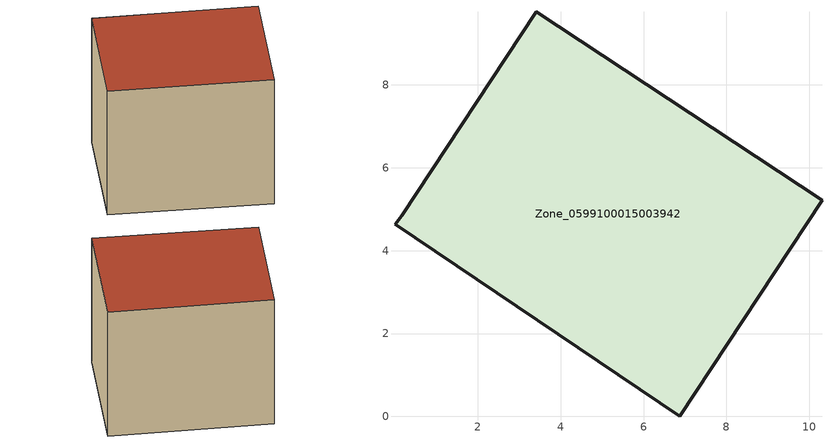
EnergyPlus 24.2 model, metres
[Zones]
Zone_0599100015003942
 floor ground (C_G): 0.17,4.85 3.4,9.77 10.3,5.22 6.87,0 0.01,4.64 z0.89
 wall outside (C_F): 6.87,0 10.3,5.22 3.4,9.77 0.17,4.85 0.01,4.64 6.87,0 z0.89:8.42
 roof outside (C_R): 3.4,9.77 0.17,4.85 0.01,4.64 6.87,0 10.3,5.22 z8.42
[BUILDING]
Pand.0599100015003942: North Axis=0; Terrain=City; Loads Convergence Tolerance Value=0.04; Temperature Convergence Tolerance Value=0.4; Solar Distribution=FullExterior; Maximum Number of Warmup Days=25; Minimum Number of Warmup Days=1
[Site:Location]
Rotterdam.The.Hague.AP_ZH_NLD Design_Conditions: Latitude=51.96; Longitude=4.45; Time Zone=1; Elevation=-4.5
[SITE:GROUNDTEMPERATURE:BUILDINGSURFACE]
18, 18, 18, 18, 18, 18, 18, 18, 18, 18, 18, 18
[MATERIAL] Thermal Absorptance=0.9; Solar Absorptance=0.7; Visible Absorptance=0.7
Name | Roughness | Thickness | Conductivity | Density | Specific Heat
G.TI.1965-1974 | MediumSmooth | 0.15 | 0.882353 | 540 | 1210
F.TI.1965-1974 | Rough | 0.3 | 0.697674 | 1920 | 840
R.TI.1965-1974 | MediumRough | 0.2 | 0.232558 | 1500 | 1000
[CONSTRUCTION]
C_G: G.TI.1965-1974
C_F: F.TI.1965-1974
C_R: R.TI.1965-1974
[ZONE]
Zone_0599100015003942: Type=1; Multiplier=1; Ceiling Height=Autocalculate; Volume=Autocalculate; Floor Area=autocalculate; Part of Total Floor Area=Yes
[ZONEINFILTRATION:DESIGNFLOWRATE]
Infil_Zone_0599100015003942: Zone or ZoneList or Space or SpaceList=Zone_0599100015003942; Schedule=AlwaysOn; Design Flow Rate Calculation Method=Flow/Area; Flow Rate per Floor Area=0.003; Constant Term Coefficient=1; Temperature Term Coefficient=0; Velocity Term Coefficient=0; Velocity Squared Term Coefficient=0
[HVACTEMPLATE:ZONE:IDEALLOADSAIRSYSTEM]
Zone_0599100015003942: Maximum Heating Supply Air Temperature=50; Minimum Cooling Supply Air Temperature=13; Maximum Heating Supply Air Humidity Ratio=0.0156; Minimum Cooling Supply Air Humidity Ratio=0.0077; Heating Limit=NoLimit; Cooling Limit=NoLimit; Dehumidification Control Type=ConstantSensibleHeatRatio; Cooling Sensible Heat Ratio=0.7; Dehumidification Setpoint=60; Humidification Control Type=None; Humidification Setpoint=30; Outdoor Air Method=None; Outdoor Air Flow Rate per Person=0.00944; Outdoor Air Flow Rate per Zone Floor Area=0; Outdoor Air Flow Rate per Zone=0; Demand Controlled Ventilation Type=None; Outdoor Air Economizer Type=NoEconomizer; Heat Recovery Type=None; Sensible Heat Recovery Effectiveness=0.7; Latent Heat Recovery Effectiveness=0.65
[ZONECONTROL:THERMOSTAT]
ThermostatControl_Zone_0599100015003942: Zone or ZoneList=Zone_0599100015003942; Control Type Schedule=DualSetpointControlType; Control 1=Thermostat_Zone_0599100015003942; Temperature Difference Between Cutout And Setpoint=0
[THERMOSTATSETPOINT:DUALSETPOINT]
Thermostat_Zone_0599100015003942: Heating Setpoint Temperature Schedule=HeatingSetpoint_Zone_0599100015003942; Cooling Setpoint Temperature Schedule=CoolingSetpoint_Zone_0599100015003942
[SCHEDULE:COMPACT]
HeatingSetpoint_Zone_0599100015003942: Through: 12/31, For: AllDays, Until: 24:00, 21
CoolingSetpoint_Zone_0599100015003942: Through: 12/31, For: AllDays, Until: 24:00, 24
DualSetpointControlType: Through: 12/31, For: AllDays, Until: 24:00, 4
AlwaysOn: Through: 12/31, For: AllDays, Until: 24:00, 1
